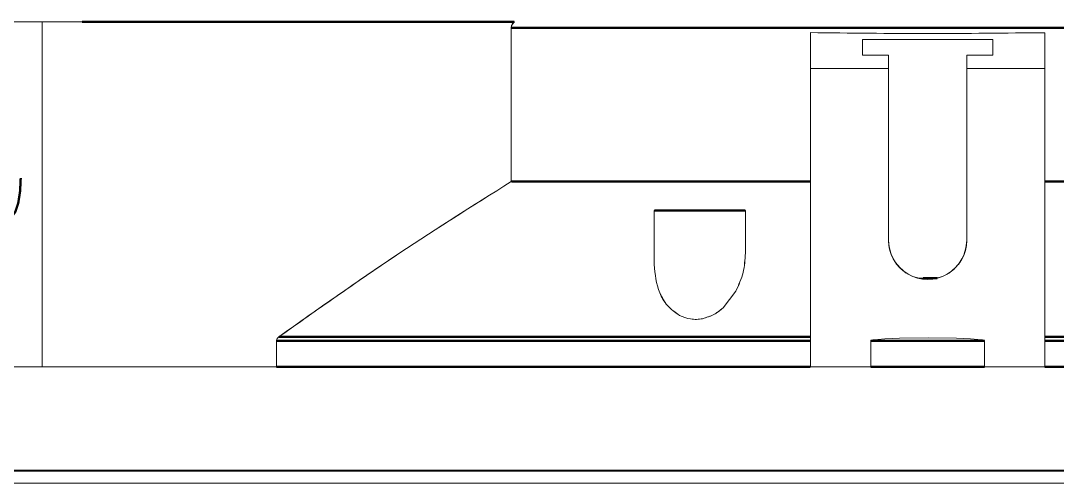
# Model space of a CAD drawing. Header units: millimetres. Extents: x -16985 to -606, y 2122 to 9380.
# Drawn here: x -12902.5 to -12822.9, y 7658.1 to 7693.6 of the extents above; entities that cross this region are included whole.
import ezdxf

# ---------------------------------------------------------------- set-up
doc = ezdxf.new("R2010")
doc.units = ezdxf.units.MM
doc.linetypes.add('K5LT_THIN', pattern=[0])

msp = doc.modelspace()

# ---------------------------------------------------------------- linework, layer by layer
at = {"color": 7, "linetype": 'K5LT_THIN', "lineweight": 18}
for p, q in [((-12905.835, 7693.551), (-12897.829, 7693.551)), ((-12900.865, 7693.551), (-12904.181, 7693.55)), ((-12900.865, 7693.551), (-12904.181, 7693.55)), ((-12902.528, 7693.55), (-12899.211, 7693.55)), ((-12900.874, 7693.549), (-12902.528, 7693.55)), ((-12902.528, 7693.55), (-12899.211, 7693.55)), ((-12900.874, 7693.549), (-12902.528, 7693.55)), ((-12901.416, 7693.551), (-12900.865, 7693.551)), ((-12897.571, 7693.551), (-12901.416, 7693.551)), ((-12897.571, 7693.551), (-12901.416, 7693.551)), ((-12900.874, 7693.549), (-12864.617, 7693.55)), ((-12864.617, 7693.55), (-12900.874, 7693.549)), ((-12900.874, 7667.049), (-12900.874, 7693.549)), ((-12900.865, 7693.55), (-12900.865, 7693.551)), ((-12899.211, 7693.55), (-12898.66, 7693.55)), ((-12899.211, 7693.55), (-12898.66, 7693.55)), ((-12898.66, 7693.55), (-12894.815, 7693.55)), ((-12898.66, 7693.55), (-12894.815, 7693.55)), ((-12897.829, 7693.551), (-12891.404, 7693.551)), ((-12897.571, 7693.551), (-12897.571, 7693.55)), ((-12894.815, 7693.55), (-12897.571, 7693.551)), ((-12894.815, 7693.55), (-12897.571, 7693.551)), ((-12890.97, 7693.55), (-12893.726, 7693.551)), ((-12893.726, 7693.551), (-12890.97, 7693.55)), ((-12891.404, 7693.551), (-12893.726, 7693.551)), ((-12891.404, 7693.551), (-12893.726, 7693.551)), ((-12891.404, 7693.551), (-12891.404, 7693.55)), ((-12890.97, 7693.55), (-12873.131, 7693.55)), ((-12890.97, 7693.55), (-12873.131, 7693.55)), ((-12873.131, 7693.55), (-12864.617, 7693.55)), ((-12864.645, 7693.55), (-12864.792, 7693.368)), ((-12864.617, 7693.55), (-12864.786, 7693.348)), ((-12864.858, 7693.093), (-12864.858, 7681.277)), ((-12841.874, 7692.724), (-12841.874, 7689.971)), ((-12841.874, 7689.971), (-12841.874, 7692.724)), ((-12823.874, 7692.723), (-12823.874, 7689.971)), ((-12823.874, 7692.723), (-12823.874, 7692.67)), ((-12823.874, 7692.723), (-12823.874, 7689.971)), ((-12837.874, 7691.006), (-12837.874, 7692.207)), ((-12827.874, 7692.207), (-12837.874, 7692.207)), ((-12827.874, 7691.006), (-12827.874, 7692.207)), ((-12835.874, 7691.006), (-12837.874, 7691.006)), ((-12835.874, 7689.971), (-12835.874, 7691.006)), ((-12827.874, 7691.006), (-12829.874, 7691.006)), ((-12829.874, 7691.006), (-12829.874, 7689.971)), ((-12841.875, 7667.049), (-12841.874, 7689.971)), ((-12841.874, 7689.971), (-12841.875, 7667.049)), ((-12841.874, 7689.971), (-12835.874, 7689.971)), ((-12835.874, 7689.971), (-12835.875, 7676.764)), ((-12829.875, 7676.763), (-12829.874, 7689.971)), ((-12829.874, 7689.971), (-12823.874, 7689.971)), ((-12823.874, 7689.971), (-12823.875, 7667.049)), ((-12823.874, 7689.971), (-12823.875, 7667.049)), ((-12853.875, 7679.05), (-12853.875, 7679.049)), ((-12846.875, 7679.05), (-12853.875, 7679.05)), ((-12853.875, 7679.049), (-12853.875, 7674.895)), ((-12853.875, 7679.049), (-12853.807, 7679.049)), ((-12853.807, 7679.049), (-12853.608, 7679.049)), ((-12853.608, 7679.049), (-12853.285, 7679.049)), ((-12853.285, 7679.049), (-12852.849, 7679.049)), ((-12852.849, 7679.049), (-12852.319, 7679.049)), ((-12852.319, 7679.049), (-12851.714, 7679.049)), ((-12851.875, 7679.049), (-12851.76, 7679.049)), ((-12851.76, 7679.049), (-12851.875, 7679.049)), ((-12851.76, 7679.049), (-12851.435, 7679.05)), ((-12851.435, 7679.049), (-12851.76, 7679.049)), ((-12851.714, 7679.049), (-12851.057, 7679.049)), ((-12851.435, 7679.05), (-12850.948, 7679.05)), ((-12850.948, 7679.049), (-12851.435, 7679.049)), ((-12851.057, 7679.049), (-12850.375, 7679.049)), ((-12850.948, 7679.05), (-12850.375, 7679.05)), ((-12850.375, 7679.049), (-12850.948, 7679.049)), ((-12850.375, 7679.05), (-12849.801, 7679.05)), ((-12850.375, 7679.049), (-12849.692, 7679.049)), ((-12849.801, 7679.049), (-12850.375, 7679.049)), ((-12849.801, 7679.05), (-12849.314, 7679.05)), ((-12849.314, 7679.049), (-12849.801, 7679.049)), ((-12849.692, 7679.049), (-12849.035, 7679.049)), ((-12849.314, 7679.05), (-12848.989, 7679.049)), ((-12848.989, 7679.049), (-12849.314, 7679.049)), ((-12849.035, 7679.049), (-12848.43, 7679.049)), ((-12848.875, 7679.049), (-12848.989, 7679.049)), ((-12848.989, 7679.049), (-12848.875, 7679.049)), ((-12848.43, 7679.049), (-12847.9, 7679.049)), ((-12847.9, 7679.049), (-12847.464, 7679.049)), ((-12847.464, 7679.049), (-12847.141, 7679.049)), ((-12847.141, 7679.049), (-12846.942, 7679.049)), ((-12846.942, 7679.049), (-12846.875, 7679.049)), ((-12846.875, 7679.049), (-12846.875, 7679.05)), ((-12846.875, 7675.776), (-12846.875, 7679.049)), ((-12835.834, 7676.269), (-12835.875, 7676.764)), ((-12835.875, 7676.764), (-12835.817, 7676.178)), ((-12829.932, 7676.178), (-12829.875, 7676.763)), ((-12829.875, 7676.764), (-12829.916, 7676.269)), ((-12835.712, 7675.789), (-12835.834, 7676.269)), ((-12835.817, 7676.178), (-12835.646, 7675.615)), ((-12830.103, 7675.615), (-12829.932, 7676.178)), ((-12829.916, 7676.269), (-12830.038, 7675.789)), ((-12835.646, 7675.615), (-12835.369, 7675.097)), ((-12835.24, 7674.919), (-12835.512, 7675.334)), ((-12830.237, 7675.334), (-12830.509, 7674.919)), ((-12830.38, 7675.097), (-12830.103, 7675.615)), ((-12853.875, 7674.895), (-12853.875, 7674.916)), ((-12835.369, 7675.097), (-12834.996, 7674.642)), ((-12834.996, 7674.642), (-12834.541, 7674.269)), ((-12834.512, 7674.25), (-12834.904, 7674.555)), ((-12830.845, 7674.555), (-12831.237, 7674.25)), ((-12831.208, 7674.269), (-12830.753, 7674.642)), ((-12830.753, 7674.642), (-12830.38, 7675.097)), ((-12834.541, 7674.269), (-12834.023, 7673.992)), ((-12833.606, 7673.854), (-12834.076, 7674.015)), ((-12834.023, 7673.992), (-12833.46, 7673.821)), ((-12833.606, 7673.855), (-12833.35, 7673.855)), ((-12832.179, 7673.855), (-12833.57, 7673.855)), ((-12833.46, 7673.821), (-12832.875, 7673.763)), ((-12832.875, 7673.764), (-12832.143, 7673.855)), ((-12832.875, 7673.763), (-12832.289, 7673.821)), ((-12832.442, 7673.855), (-12832.142, 7673.855)), ((-12832.289, 7673.821), (-12831.727, 7673.992)), ((-12831.727, 7673.992), (-12831.208, 7674.269)), ((-12831.237, 7674.25), (-12831.673, 7674.015)), ((-12848.591, 7671.57), (-12847.597, 7672.857)), ((-12847.597, 7672.857), (-12848.591, 7671.57)), ((-12882.885, 7669.05), (-12882.885, 7667.05)), ((-12882.885, 7669.05), (-12882.885, 7667.05)), ((-12882.7, 7669.349), (-12882.828, 7669.222)), ((-12882.7, 7669.349), (-12882.828, 7669.222)), ((-12837.245, 7669.049), (-12837.245, 7667.049)), ((-12836.709, 7669.156), (-12836.984, 7669.125)), ((-12836.709, 7669.156), (-12836.984, 7669.125)), ((-12836.156, 7669.195), (-12836.709, 7669.156)), ((-12836.156, 7669.195), (-12836.709, 7669.156)), ((-12835.047, 7669.239), (-12836.156, 7669.195)), ((-12835.047, 7669.239), (-12836.156, 7669.195)), ((-12832.83, 7669.267), (-12835.047, 7669.239)), ((-12832.83, 7669.267), (-12835.047, 7669.239)), ((-12830.657, 7669.238), (-12832.83, 7669.267)), ((-12830.657, 7669.238), (-12832.83, 7669.267)), ((-12829.571, 7669.194), (-12830.657, 7669.238)), ((-12829.571, 7669.194), (-12830.657, 7669.238)), ((-12829.029, 7669.154), (-12829.571, 7669.194)), ((-12829.029, 7669.154), (-12829.571, 7669.194)), ((-12828.759, 7669.124), (-12829.029, 7669.154)), ((-12828.759, 7669.124), (-12829.029, 7669.154)), ((-12828.505, 7667.049), (-12828.505, 7669.049)), ((-12900.874, 7667.049), (-12904.431, 7667.051)), ((-12904.431, 7667.051), (-12900.874, 7667.049)), ((-12882.885, 7667.05), (-12900.874, 7667.049)), ((-12882.885, 7667.05), (-12900.874, 7667.049)), ((-12862.555, 7667.049), (-12882.885, 7667.05)), ((-12877.822, 7667.05), (-12855.681, 7667.049)), ((-12841.875, 7667.049), (-12862.555, 7667.049)), ((-12855.681, 7667.049), (-12841.875, 7667.049)), ((-12837.245, 7667.049), (-12841.875, 7667.049)), ((-12837.245, 7667.049), (-12841.875, 7667.049)), ((-12828.505, 7667.049), (-12837.245, 7667.049)), ((-12823.875, 7667.049), (-12828.505, 7667.049)), ((-12823.875, 7667.049), (-12828.505, 7667.049)), ((-12803.194, 7667.049), (-12823.875, 7667.049)), ((-12823.875, 7667.049), (-12810.068, 7667.049)), ((-13128.875, 7659.112), (-12096.875, 7659.107)), ((-12096.875, 7659.09), (-13128.875, 7659.095)), ((-12096.875, 7659.038), (-13128.875, 7659.043)), ((-13128.875, 7659.026), (-12096.875, 7659.02)), ((-13126.875, 7659.066), (-12098.875, 7659.066)), ((-12877.875, 7659.111), (-12897.875, 7659.111)), ((-12897.875, 7659.111), (-12897.875, 7659.109)), ((-12897.875, 7659.109), (-12877.875, 7659.109)), ((-12877.875, 7659.108), (-12897.875, 7659.108)), ((-12897.875, 7659.108), (-12897.875, 7659.106)), ((-12897.875, 7659.106), (-12877.875, 7659.106)), ((-12877.875, 7659.106), (-12897.875, 7659.106)), ((-12897.875, 7659.106), (-12897.875, 7659.104)), ((-12897.875, 7659.104), (-12877.875, 7659.104)), ((-12877.875, 7659.101), (-12897.875, 7659.101)), ((-12897.875, 7659.101), (-12897.875, 7659.099)), ((-12897.875, 7659.099), (-12877.875, 7659.099)), ((-12877.875, 7659.098), (-12897.875, 7659.099)), ((-12897.875, 7659.099), (-12897.875, 7659.097)), ((-12897.875, 7659.097), (-12877.875, 7659.096)), ((-12877.875, 7659.096), (-12897.875, 7659.096)), ((-12897.875, 7659.096), (-12897.875, 7659.094)), ((-12897.875, 7659.094), (-12877.875, 7659.094)), ((-12897.875, 7659.04), (-12897.875, 7659.041)), ((-12897.875, 7659.041), (-12877.875, 7659.041)), ((-12877.875, 7659.039), (-12897.875, 7659.04)), ((-12897.875, 7659.037), (-12897.875, 7659.039)), ((-12897.875, 7659.039), (-12877.875, 7659.039)), ((-12897.875, 7659.035), (-12897.875, 7659.037)), ((-12897.875, 7659.037), (-12877.875, 7659.036)), ((-12877.875, 7659.037), (-12897.875, 7659.037)), ((-12877.875, 7659.035), (-12897.875, 7659.035)), ((-12897.875, 7659.03), (-12897.875, 7659.032)), ((-12897.875, 7659.032), (-12877.875, 7659.032)), ((-12877.875, 7659.03), (-12897.875, 7659.03)), ((-12897.875, 7659.027), (-12897.875, 7659.029)), ((-12897.875, 7659.029), (-12877.875, 7659.029)), ((-12897.875, 7659.025), (-12897.875, 7659.027)), ((-12897.875, 7659.027), (-12877.875, 7659.027)), ((-12877.875, 7659.027), (-12897.875, 7659.027)), ((-12877.875, 7659.025), (-12897.875, 7659.025)), ((-12877.875, 7659.109), (-12877.875, 7659.111)), ((-12877.875, 7659.106), (-12877.875, 7659.108)), ((-12877.875, 7659.104), (-12877.875, 7659.106)), ((-12877.875, 7659.099), (-12877.875, 7659.101)), ((-12877.875, 7659.096), (-12877.875, 7659.098)), ((-12877.875, 7659.094), (-12877.875, 7659.096)), ((-12877.875, 7659.041), (-12877.875, 7659.039)), ((-12877.875, 7659.039), (-12877.875, 7659.037)), ((-12877.875, 7659.036), (-12877.875, 7659.035)), ((-12877.875, 7659.032), (-12877.875, 7659.03)), ((-12877.875, 7659.029), (-12877.875, 7659.027)), ((-12877.875, 7659.027), (-12877.875, 7659.025)), ((-12852.875, 7659.111), (-12872.875, 7659.111)), ((-12872.875, 7659.111), (-12872.875, 7659.109)), ((-12872.875, 7659.109), (-12852.875, 7659.109)), ((-12852.875, 7659.108), (-12872.875, 7659.108)), ((-12872.875, 7659.108), (-12872.875, 7659.106)), ((-12872.875, 7659.106), (-12852.875, 7659.106)), ((-12852.875, 7659.106), (-12872.875, 7659.106)), ((-12872.875, 7659.106), (-12872.875, 7659.104)), ((-12872.875, 7659.104), (-12852.875, 7659.104)), ((-12852.875, 7659.101), (-12872.875, 7659.101)), ((-12872.875, 7659.101), (-12872.875, 7659.099)), ((-12872.875, 7659.099), (-12852.875, 7659.099)), ((-12852.875, 7659.098), (-12872.875, 7659.098)), ((-12872.875, 7659.098), (-12872.875, 7659.096)), ((-12872.875, 7659.096), (-12852.875, 7659.096)), ((-12852.875, 7659.096), (-12872.875, 7659.096)), ((-12872.875, 7659.096), (-12872.875, 7659.094)), ((-12872.875, 7659.094), (-12852.875, 7659.094)), ((-12872.875, 7659.039), (-12872.875, 7659.041)), ((-12872.875, 7659.041), (-12852.875, 7659.041)), ((-12872.875, 7659.037), (-12872.875, 7659.039)), ((-12872.875, 7659.039), (-12852.875, 7659.039)), ((-12852.875, 7659.039), (-12872.875, 7659.039)), ((-12852.875, 7659.037), (-12872.875, 7659.037)), ((-12872.875, 7659.035), (-12872.875, 7659.036)), ((-12872.875, 7659.036), (-12852.875, 7659.036)), ((-12852.875, 7659.034), (-12872.875, 7659.035)), ((-12872.875, 7659.03), (-12872.875, 7659.031)), ((-12872.875, 7659.031), (-12852.875, 7659.031)), ((-12852.875, 7659.029), (-12872.875, 7659.03)), ((-12872.875, 7659.027), (-12872.875, 7659.029)), ((-12872.875, 7659.029), (-12852.875, 7659.029)), ((-12872.875, 7659.025), (-12872.875, 7659.027)), ((-12872.875, 7659.027), (-12852.875, 7659.026)), ((-12852.875, 7659.027), (-12872.875, 7659.027)), ((-12852.875, 7659.025), (-12872.875, 7659.025)), ((-12852.875, 7659.109), (-12852.875, 7659.111)), ((-12852.875, 7659.106), (-12852.875, 7659.108)), ((-12852.875, 7659.104), (-12852.875, 7659.106)), ((-12852.875, 7659.099), (-12852.875, 7659.101)), ((-12852.875, 7659.096), (-12852.875, 7659.098)), ((-12852.875, 7659.094), (-12852.875, 7659.096)), ((-12852.875, 7659.041), (-12852.875, 7659.039)), ((-12852.875, 7659.039), (-12852.875, 7659.037)), ((-12852.875, 7659.036), (-12852.875, 7659.034)), ((-12852.875, 7659.031), (-12852.875, 7659.029)), ((-12852.875, 7659.029), (-12852.875, 7659.027)), ((-12852.875, 7659.026), (-12852.875, 7659.025)), ((-12827.875, 7659.11), (-12847.875, 7659.111)), ((-12847.875, 7659.111), (-12847.875, 7659.109)), ((-12847.875, 7659.109), (-12827.875, 7659.108)), ((-12827.875, 7659.108), (-12847.875, 7659.108)), ((-12847.875, 7659.108), (-12847.875, 7659.106)), ((-12847.875, 7659.106), (-12827.875, 7659.106)), ((-12827.875, 7659.106), (-12847.875, 7659.106)), ((-12847.875, 7659.106), (-12847.875, 7659.104)), ((-12847.875, 7659.104), (-12827.875, 7659.104)), ((-12827.875, 7659.101), (-12847.875, 7659.101)), ((-12847.875, 7659.101), (-12847.875, 7659.099)), ((-12847.875, 7659.099), (-12827.875, 7659.099)), ((-12827.875, 7659.098), (-12847.875, 7659.098)), ((-12847.875, 7659.098), (-12847.875, 7659.096)), ((-12847.875, 7659.096), (-12827.875, 7659.096)), ((-12827.875, 7659.096), (-12847.875, 7659.096)), ((-12847.875, 7659.096), (-12847.875, 7659.094)), ((-12847.875, 7659.094), (-12827.875, 7659.094)), ((-12847.875, 7659.039), (-12847.875, 7659.041)), ((-12847.875, 7659.041), (-12827.875, 7659.041)), ((-12847.875, 7659.037), (-12847.875, 7659.039)), ((-12847.875, 7659.039), (-12827.875, 7659.039)), ((-12827.875, 7659.039), (-12847.875, 7659.039)), ((-12827.875, 7659.037), (-12847.875, 7659.037)), ((-12847.875, 7659.034), (-12847.875, 7659.036)), ((-12847.875, 7659.036), (-12827.875, 7659.036)), ((-12827.875, 7659.034), (-12847.875, 7659.034)), ((-12847.875, 7659.029), (-12847.875, 7659.031)), ((-12847.875, 7659.031), (-12827.875, 7659.031)), ((-12847.875, 7659.027), (-12847.875, 7659.029)), ((-12847.875, 7659.029), (-12827.875, 7659.029)), ((-12827.875, 7659.029), (-12847.875, 7659.029)), ((-12827.875, 7659.027), (-12847.875, 7659.027)), ((-12847.875, 7659.025), (-12847.875, 7659.026)), ((-12847.875, 7659.026), (-12827.875, 7659.026)), ((-12827.875, 7659.024), (-12847.875, 7659.025)), ((-12827.875, 7659.108), (-12827.875, 7659.11)), ((-12827.875, 7659.106), (-12827.875, 7659.108)), ((-12827.875, 7659.104), (-12827.875, 7659.106)), ((-12827.875, 7659.099), (-12827.875, 7659.101)), ((-12827.875, 7659.096), (-12827.875, 7659.098)), ((-12827.875, 7659.094), (-12827.875, 7659.096)), ((-12827.875, 7659.041), (-12827.875, 7659.039)), ((-12827.875, 7659.039), (-12827.875, 7659.037)), ((-12827.875, 7659.036), (-12827.875, 7659.034)), ((-12827.875, 7659.031), (-12827.875, 7659.029)), ((-12827.875, 7659.029), (-12827.875, 7659.027)), ((-12827.875, 7659.026), (-12827.875, 7659.024)), ((-13147.325, 7658.094), (-11582.439, 7658.094))]:
    msp.add_line(p, q, dxfattribs=at)
at = {"color": 7, "linetype": 'K5LT_THIN', "const_width": 0.18}
for points in [[(-12897.829, 7693.551), (-12893.781, 7693.551), (-12889.699, 7693.551), (-12885.585, 7693.551), (-12881.441, 7693.551), (-12877.27, 7693.55), (-12873.074, 7693.55), (-12868.856, 7693.55), (-12864.617, 7693.55)], [(-12873.131, 7693.55), (-12875.443, 7693.55), (-12877.748, 7693.55), (-12880.046, 7693.551), (-12882.335, 7693.551), (-12884.616, 7693.551), (-12886.888, 7693.551), (-12889.151, 7693.551), (-12891.404, 7693.551)], [(-12800.891, 7693.093), (-12808.832, 7693.093), (-12816.82, 7693.093), (-12824.839, 7693.093), (-12832.874, 7693.093), (-12840.909, 7693.093), (-12848.929, 7693.093), (-12856.917, 7693.093), (-12864.858, 7693.093)], [(-12864.858, 7693.093), (-12856.917, 7693.093), (-12848.929, 7693.093), (-12840.909, 7693.093), (-12832.874, 7693.093), (-12824.839, 7693.093), (-12816.82, 7693.093), (-12808.832, 7693.093), (-12800.891, 7693.093)], [(-12902.528, 7681.55), (-12902.577, 7680.524), (-12902.721, 7679.622), (-12902.941, 7678.952), (-12903.211, 7678.596), (-12903.498, 7678.596), (-12903.768, 7678.952), (-12903.988, 7679.622), (-12904.132, 7680.524), (-12904.181, 7681.55)], [(-12864.858, 7681.277), (-12862.006, 7681.277), (-12859.146, 7681.277), (-12856.28, 7681.277), (-12853.408, 7681.277), (-12850.53, 7681.277), (-12847.649, 7681.277), (-12844.763, 7681.277), (-12841.875, 7681.277)], [(-12841.875, 7681.277), (-12844.763, 7681.277), (-12847.649, 7681.277), (-12850.53, 7681.277), (-12853.408, 7681.277), (-12856.28, 7681.277), (-12859.146, 7681.277), (-12862.006, 7681.277), (-12864.858, 7681.277)], [(-12800.891, 7681.277), (-12803.743, 7681.277), (-12806.603, 7681.277), (-12809.469, 7681.277), (-12812.341, 7681.277), (-12815.219, 7681.277), (-12818.1, 7681.277), (-12820.986, 7681.277), (-12823.875, 7681.277)], [(-12823.875, 7681.277), (-12820.986, 7681.277), (-12818.1, 7681.277), (-12815.219, 7681.277), (-12812.341, 7681.277), (-12809.469, 7681.277), (-12806.603, 7681.277), (-12803.743, 7681.277), (-12800.891, 7681.277)], [(-12853.875, 7679.05), (-12853.001, 7679.05), (-12852.127, 7679.05), (-12851.253, 7679.05), (-12850.378, 7679.05), (-12849.502, 7679.05), (-12848.627, 7679.05), (-12847.751, 7679.05), (-12846.875, 7679.05)], [(-12846.875, 7679.049), (-12847.086, 7679.049), (-12847.693, 7679.049), (-12848.625, 7679.049), (-12849.767, 7679.049), (-12850.982, 7679.049), (-12852.125, 7679.049), (-12853.056, 7679.049), (-12853.663, 7679.049), (-12853.875, 7679.049)], [(-12832.141, 7673.855), (-12832.875, 7673.855), (-12833.238, 7673.855)], [(-12841.875, 7669.049), (-12847.064, 7669.049), (-12852.244, 7669.049), (-12857.409, 7669.049), (-12862.555, 7669.049), (-12867.68, 7669.049), (-12872.779, 7669.049), (-12877.848, 7669.05), (-12882.885, 7669.05)], [(-12882.885, 7669.05), (-12877.848, 7669.05), (-12872.779, 7669.049), (-12867.68, 7669.049), (-12862.555, 7669.049), (-12857.409, 7669.049), (-12852.244, 7669.049), (-12847.064, 7669.049), (-12841.875, 7669.049)], [(-12882.7, 7669.349), (-12877.686, 7669.349), (-12872.639, 7669.348), (-12867.563, 7669.348), (-12862.461, 7669.348), (-12857.338, 7669.348), (-12852.196, 7669.348), (-12847.041, 7669.348), (-12841.875, 7669.348)], [(-12841.875, 7669.348), (-12847.041, 7669.348), (-12852.196, 7669.348), (-12857.338, 7669.348), (-12862.461, 7669.348), (-12867.563, 7669.348), (-12872.639, 7669.348), (-12877.686, 7669.349), (-12882.7, 7669.349)], [(-12828.505, 7669.049), (-12829.597, 7669.049), (-12830.689, 7669.049), (-12831.782, 7669.049), (-12832.875, 7669.049), (-12833.967, 7669.049), (-12835.06, 7669.049), (-12836.152, 7669.049), (-12837.245, 7669.049)], [(-12837.245, 7669.049), (-12836.152, 7669.049), (-12835.06, 7669.049), (-12833.967, 7669.049), (-12832.875, 7669.049), (-12831.782, 7669.049), (-12830.689, 7669.049), (-12829.597, 7669.049), (-12828.505, 7669.049)], [(-12823.875, 7669.348), (-12818.709, 7669.348), (-12813.553, 7669.348), (-12808.411, 7669.348), (-12803.288, 7669.348), (-12798.186, 7669.348), (-12793.11, 7669.348), (-12788.063, 7669.348), (-12783.049, 7669.348)], [(-12783.049, 7669.348), (-12788.063, 7669.348), (-12793.11, 7669.348), (-12798.186, 7669.348), (-12803.288, 7669.348), (-12808.411, 7669.348), (-12813.553, 7669.348), (-12818.709, 7669.348), (-12823.875, 7669.348)], [(-12782.865, 7669.049), (-12787.901, 7669.049), (-12792.97, 7669.049), (-12798.069, 7669.049), (-12803.194, 7669.049), (-12808.341, 7669.049), (-12813.505, 7669.049), (-12818.685, 7669.049), (-12823.875, 7669.049)], [(-12823.875, 7669.049), (-12818.685, 7669.049), (-12813.505, 7669.049), (-12808.341, 7669.049), (-12803.194, 7669.049), (-12798.069, 7669.049), (-12792.97, 7669.049), (-12787.901, 7669.049), (-12782.865, 7669.049)], [(-12882.885, 7667.05), (-12877.849, 7667.05), (-12872.779, 7667.049), (-12867.68, 7667.049), (-12862.555, 7667.049), (-12857.409, 7667.049), (-12852.244, 7667.049), (-12847.064, 7667.049), (-12841.875, 7667.049)], [(-12837.245, 7667.049), (-12836.152, 7667.049), (-12835.06, 7667.049), (-12833.967, 7667.049), (-12832.875, 7667.049), (-12831.782, 7667.049), (-12830.689, 7667.049), (-12829.597, 7667.049), (-12828.505, 7667.049)], [(-12823.875, 7667.049), (-12818.685, 7667.049), (-12813.506, 7667.049), (-12808.341, 7667.049), (-12803.194, 7667.049), (-12798.069, 7667.049), (-12792.97, 7667.049), (-12787.901, 7667.049), (-12782.865, 7667.049)]]:
    msp.add_lwpolyline(points, dxfattribs=at)
at = {"color": 7, "linetype": 'K5LT_THIN', "lineweight": 18}
msp.add_arc((-12832.875, 7676.763), 3, 179.9997, 359.9997, dxfattribs=at)
for points, knots in [([(-12864.617, 7693.55), (-12864.683, 7693.481), (-12864.779, 7693.383), (-12864.848, 7693.215), (-12864.855, 7693.134), (-12864.858, 7693.093)], [0, 0, 0, 0, 0.54134, 0.775177, 1, 1, 1, 1]), ([(-12864.786, 7693.348), (-12864.807, 7693.307), (-12864.848, 7693.227), (-12864.855, 7693.137), (-12864.858, 7693.093)], [0, 0, 0, 0, 0.517598, 1, 1, 1, 1]), ([(-12864.858, 7681.277), (-12867.813, 7679.419), (-12873.865, 7675.613), (-12879.709, 7671.47), (-12882.7, 7669.349)], [0, 0, 0, 0, 0.488198, 1, 1, 1, 1]), ([(-12864.858, 7681.277), (-12867.828, 7679.41), (-12873.88, 7675.604), (-12879.724, 7671.459), (-12882.7, 7669.349)], [0, 0, 0, 0, 0.490675, 1, 1, 1, 1]), ([(-12847.597, 7672.857), (-12847.384, 7673.331), (-12846.958, 7674.281), (-12846.902, 7675.277), (-12846.875, 7675.776)], [0, 0, 0, 0, 0.49977, 1, 1, 1, 1]), ([(-12846.875, 7675.776), (-12846.901, 7675.277), (-12846.954, 7674.281), (-12847.382, 7673.331), (-12847.597, 7672.857)], [0, 0, 0, 0, 0.500493, 1, 1, 1, 1]), ([(-12853.875, 7674.895), (-12853.8, 7674.161), (-12853.689, 7673.057), (-12852.934, 7671.713), (-12852.26, 7671.231), (-12851.923, 7670.99)], [0, 0, 0, 0, 0.498694, 0.74944, 1, 1, 1, 1]), ([(-12851.923, 7670.99), (-12852.266, 7671.23), (-12852.92, 7671.684), (-12853.241, 7672.333), (-12853.394, 7672.64)], [0, 0, 0, 0, 0.526091, 1, 1, 1, 1]), ([(-12850.159, 7670.744), (-12849.882, 7670.826), (-12849.284, 7671.004), (-12848.833, 7671.373), (-12848.591, 7671.57)], [0, 0, 0, 0, 0.464039, 1, 1, 1, 1]), ([(-12848.591, 7671.57), (-12848.815, 7671.386), (-12849.264, 7671.016), (-12849.861, 7670.835), (-12850.159, 7670.744)], [0, 0, 0, 0, 0.4994, 1, 1, 1, 1]), ([(-12851.923, 7670.99), (-12851.652, 7670.881), (-12851.242, 7670.715), (-12850.619, 7670.676), (-12850.311, 7670.721), (-12850.159, 7670.744)], [0, 0, 0, 0, 0.498944, 0.753061, 1, 1, 1, 1]), ([(-12850.159, 7670.744), (-12850.311, 7670.721), (-12850.619, 7670.676), (-12851.242, 7670.716), (-12851.651, 7670.881), (-12851.923, 7670.99)], [0, 0, 0, 0, 0.247005, 0.501606, 1, 1, 1, 1]), ([(-12882.828, 7669.222), (-12882.844, 7669.194), (-12882.876, 7669.141), (-12882.882, 7669.08), (-12882.885, 7669.05)], [0, 0, 0, 0, 0.518361, 1, 1, 1, 1]), ([(-12882.828, 7669.222), (-12882.844, 7669.194), (-12882.876, 7669.141), (-12882.882, 7669.079), (-12882.885, 7669.05)], [0, 0, 0, 0, 0.522206, 1, 1, 1, 1]), ([(-12836.984, 7669.125), (-12837.05, 7669.115), (-12837.132, 7669.103), (-12837.218, 7669.076), (-12837.239, 7669.061), (-12837.244, 7669.054), (-12837.244, 7669.051), (-12837.245, 7669.049)], [0, 0, 0, 0, 0.714818, 0.904268, 0.960911, 0.98186, 1, 1, 1, 1]), ([(-12836.984, 7669.125), (-12837.05, 7669.115), (-12837.133, 7669.103), (-12837.218, 7669.076), (-12837.239, 7669.061), (-12837.244, 7669.054), (-12837.244, 7669.051), (-12837.245, 7669.049)], [0, 0, 0, 0, 0.716323, 0.90526, 0.961375, 0.982054, 1, 1, 1, 1]), ([(-12828.505, 7669.049), (-12828.505, 7669.05), (-12828.505, 7669.054), (-12828.51, 7669.061), (-12828.53, 7669.075), (-12828.614, 7669.102), (-12828.695, 7669.114), (-12828.759, 7669.124)], [0, 0, 0, 0, 0.018187, 0.039096, 0.095552, 0.2847, 1, 1, 1, 1]), ([(-12828.505, 7669.049), (-12828.505, 7669.05), (-12828.505, 7669.054), (-12828.51, 7669.061), (-12828.53, 7669.075), (-12828.614, 7669.102), (-12828.695, 7669.114), (-12828.759, 7669.124)], [0, 0, 0, 0, 0.018103, 0.038912, 0.095191, 0.284188, 1, 1, 1, 1])]:
    msp.add_open_spline(points, degree=3, knots=knots, dxfattribs=at)
msp.add_open_spline([(-12841.874, 7692.724), (-12838.874, 7692.69), (-12832.874, 7692.623), (-12826.874, 7692.69), (-12823.874, 7692.723)], degree=3, dxfattribs=at)
msp.add_open_spline([(-12841.874, 7692.724), (-12838.874, 7692.69), (-12832.874, 7692.623), (-12826.874, 7692.69), (-12823.874, 7692.723)], degree=3, dxfattribs=at)

doc.saveas('drawing.dxf')
